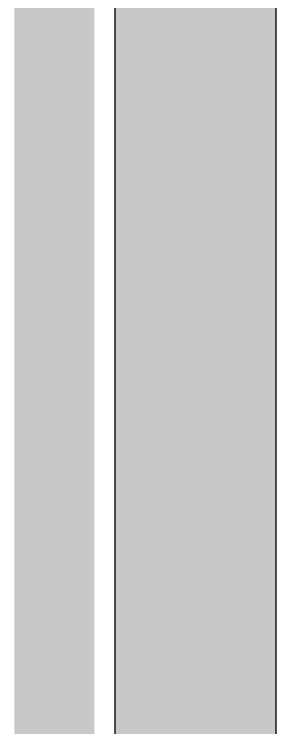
# Model space of a CAD drawing. Header units: inches. Extents: x -3 to 117, y 0 to 53.
# Drawn here: x -0.064 to 0.351, y 3.057 to 4.186 of the extents above; entities that cross this region are included whole.
import ezdxf

# ---------------------------------------------------------------- set-up
doc = ezdxf.new("R2010")
doc.units = ezdxf.units.IN
for name, color, linetype in [('Mechanical 1', 6, 'Continuous'), ('Mechanical 6', 56, 'Continuous'), ('Mechanical 7', 56, 'Continuous'), ('Top Overlay', 2, 'Continuous')]:
    doc.layers.add(name, color=color, linetype=linetype)

# ---------------------------------------------------------------- blocks, each defined once
blk = doc.blocks.new('CONN_TH_2P_P2_50_ZX_XH2_54_2PWZ_75')
at = {"layer": 'Mechanical 6'}
for p, q in [((-3.67538, -7.19328), (3.683, -7.19328)), ((3.81, -7.44728), (-3.80238, -7.44728))]:
    blk.add_line(p, q, dxfattribs=at)
at = {"layer": 'Mechanical 7'}
blk.add_lwpolyline([(3.75158, -7.32028, 0.0508, 0.0508, 0), (-3.74904, -7.32028, 0.0508, 0.0508, 0)], format="xyseb", dxfattribs=at)
at = {"layer": 'Top Overlay'}
blk.add_lwpolyline([(3.81, -7.32028, 0.254, 0.254, 0), (-3.80238, -7.32028, 0.254, 0.254, 0)], format="xyseb", dxfattribs=at)

msp = doc.modelspace()

# ---------------------------------------------------------------- linework, layer by layer
at = {"layer": 'Mechanical 1'}
msp.add_lwpolyline([(0, 0.9605, 0.127, 0.127, 0), (0, 52.3265, 0.127, 0.127, 0)], format="xyseb", dxfattribs=at)

# ---------------------------------------------------------------- block references
at = {"rotation": 270}
msp.add_blockref('CONN_TH_2P_P2_50_ZX_XH2_54_2PWZ_75', (7.5438, 4.5212), dxfattribs=at)

doc.saveas('drawing.dxf')
